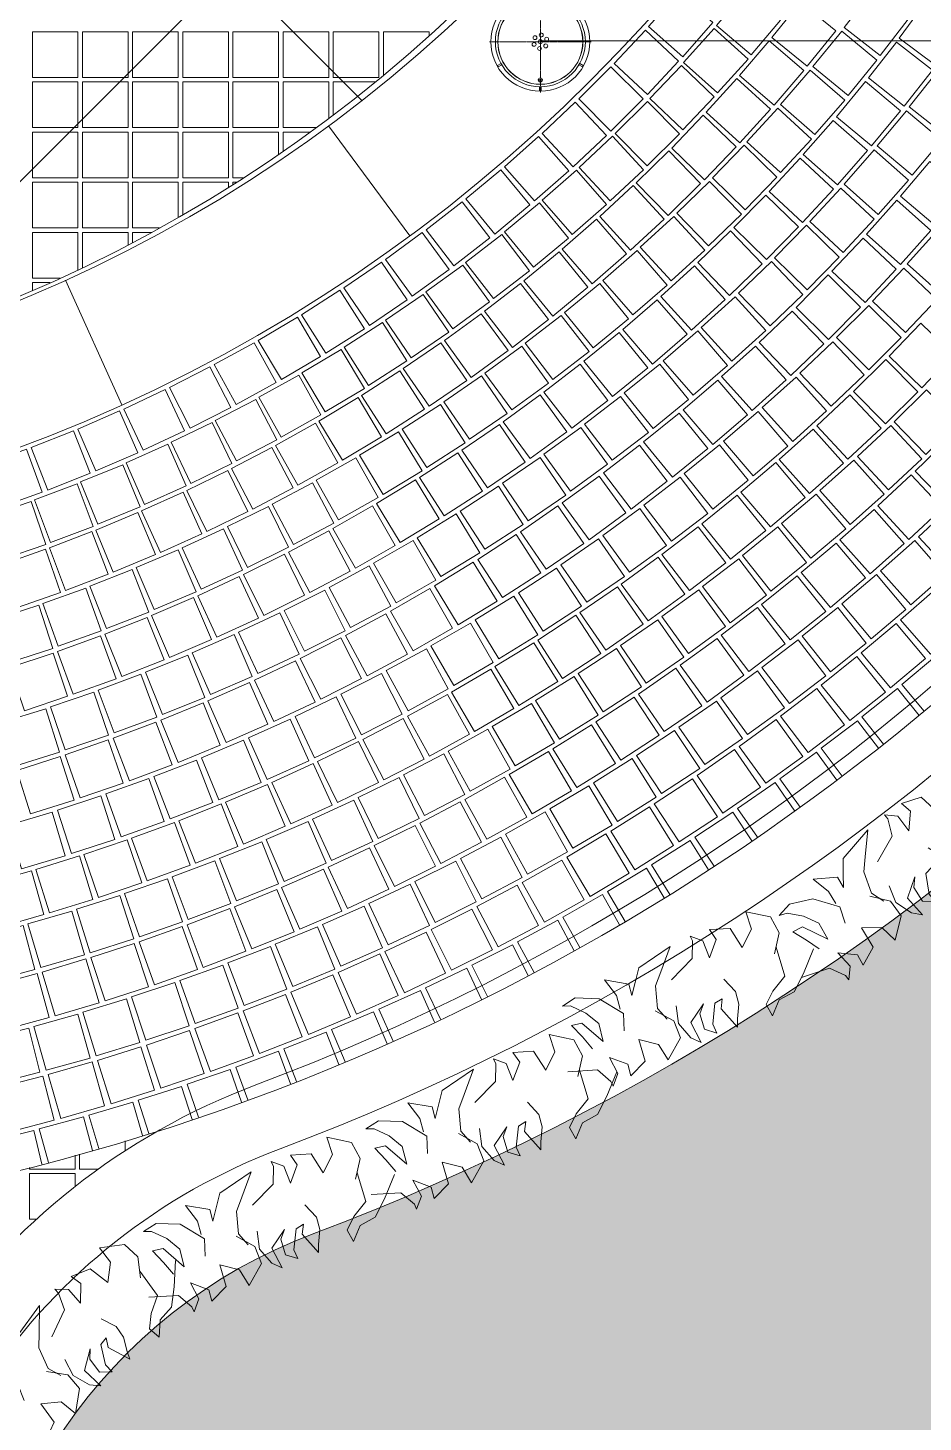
# Model space of a CAD drawing. Header units: millimetres. Extents: x -225363 to 347188, y -782467 to 813415.
# Drawn here: x 20185 to 22148, y 10280 to 13338 of the extents above; entities that cross this region are included whole.
import ezdxf

# ---------------------------------------------------------------- set-up
doc = ezdxf.new("R2010")
doc.units = ezdxf.units.MM
doc.linetypes.add('CENTER2', pattern=[1.125, 0.75, -0.125, 0.125, -0.125])
for name, color, linetype, lineweight in [('0.04 TB thu tràn', 6, 'Continuous', 0), ('0.04 Thu tràn', 6, 'Continuous', 0), ('Xref SCN', 8, 'Continuous', 0)]:
    doc.layers.add(name, color=color, linetype=linetype, lineweight=lineweight)
doc.layers.add('0.06 Trả nước', color=3, linetype='Continuous')
pattern_1 = [(196.9999999999999, (-1424125.796704574, -442865.0747459244), (-126.4792462612767, -237.8728657606396), [95.24999999999993, -285.7499999999997]), (286.9999999999999, (-1424185.264921013, -442833.454934359), (237.8728657606396, -126.4792462612767), [95.24999999999993, -285.7499999999997])]

# ---------------------------------------------------------------- blocks, each defined once
blk = doc.blocks.new('*U32')
at = {"layer": 'Xref SCN'}
blk.add_lwpolyline([(0, -149.9999999999991), (0, 150)], dxfattribs=at)
blk = doc.blocks.new('*U33')
at = {"layer": 'Xref SCN', "lineweight": -2}
for p, rotation in [((70825.08115827998, -557.5572454926378), 216), ((70218.56831740413, -907.7275974392737), 204)]:
    blk.add_blockref('*U32', p, dxfattribs=dict(at, rotation=rotation))
blk = doc.blocks.new('A$C799b0ee6')
at = {"layer": 'Xref SCN', "ltscale": 3}
for points in [[(4470.000219580485, 829.9973584389954), (4570.000219580485, 829.9973584389954), (4570.000219580485, 729.9973584389954), (4470.000219580485, 729.9973584389954)], [(4580.000219580485, 829.9973584389954), (4680.000219580485, 829.9973584389954), (4680.000219580485, 729.9973584389954), (4580.000219580485, 729.9973584389954)], [(4690.000219580485, 829.9973584389954), (4790.000219580485, 829.9973584389954), (4790.000219580485, 729.9973584389954), (4690.000219580485, 729.9973584389954)], [(4800.000219580485, 829.9973584389954), (4900.000219580485, 829.9973584389954), (4900.000219580485, 729.9973584389954), (4800.000219580485, 729.9973584389954)], [(4910.000219580485, 829.9973584389954), (5010.000219580485, 829.9973584389954), (5010.000219580485, 729.9973584389954), (4910.000219580485, 729.9973584389954)], [(5020.000219580485, 829.9973584389954), (5120.000219580485, 829.9973584389954), (5120.000219580485, 729.9973584389954), (5020.000219580485, 729.9973584389954)], [(5130.000219580485, 829.9973584389954), (5230.000219580485, 829.9973584389954), (5230.000219580485, 729.9973584389954), (5130.000219580485, 729.9973584389954)], [(4470.000219580485, 719.9973584389954), (4570.000219580485, 719.9973584389954), (4570.000219580485, 619.9973584389954), (4470.000219580485, 619.9973584389954)], [(4580.000219580485, 719.9973584389954), (4680.000219580485, 719.9973584389954), (4680.000219580485, 619.9973584389954), (4580.000219580485, 619.9973584389954)], [(4690.000219580485, 719.9973584389954), (4790.000219580485, 719.9973584389954), (4790.000219580485, 619.9973584389954), (4690.000219580485, 619.9973584389954)], [(4800.000219580485, 719.9973584389954), (4900.000219580485, 719.9973584389954), (4900.000219580485, 619.9973584389954), (4800.000219580485, 619.9973584389954)], [(4910.000219580485, 719.9973584389954), (5010.000219580485, 719.9973584389954), (5010.000219580485, 619.9973584389954), (4910.000219580485, 619.9973584389954)], [(4470.000219580485, 609.9973584389954), (4570.000219580485, 609.9973584389954), (4570.000219580485, 509.9973584389954), (4470.000219580485, 509.9973584389954)], [(4580.000219580485, 609.9973584389954), (4680.000219580485, 609.9973584389954), (4680.000219580485, 509.9973584389954), (4580.000219580485, 509.9973584389954)], [(4690.000219580485, 609.9973584389954), (4790.000219580485, 609.9973584389954), (4790.000219580485, 509.9973584389954), (4690.000219580485, 509.9973584389954)], [(4800.000219580485, 609.9973584389954), (4900.000219580485, 609.9973584389954), (4900.000219580485, 509.9973584389954), (4800.000219580485, 509.9973584389954)], [(4470.000219580485, 499.9973584389954), (4570.000219580485, 499.9973584389954), (4570.000219580485, 399.9973584389954), (4470.000219580485, 399.9973584389954)], [(4580.000219580485, 499.9973584389954), (4680.000219580485, 499.9973584389954), (4680.000219580485, 399.9973584389954), (4580.000219580485, 399.9973584389954)]]:
    blk.add_lwpolyline(points, close=True, dxfattribs=at)
for points in [[(5240.000219580485, 734.5562239178107), (5240.000219580485, 829.9973584389954), (5340.000219580485, 829.9973584389954), (5340.000219580485, 820.8378454562189)], [(5350.000219580485, 829.8707820171403), (5350.000219580485, 829.9973584389954), (5350.139747206966, 829.9973584389954)], [(5093.040099567646, 619.9973584389954), (5020.000219580485, 619.9973584389954), (5020.000219580485, 719.9973584389954), (5120.000219580485, 719.9973584389954), (5120.000219580485, 639.9973609153967)], [(5130.000219580485, 647.5279683467088), (5130.000219580485, 719.9973584389954), (5222.276162105903, 719.9973584389954)], [(4933.17649067266, 509.9973584389954), (4910.000219580485, 509.9973584389954), (4910.000219580485, 609.9973584389954), (5010.000219580485, 609.9973584389954), (5010.000219580485, 561.0771271834237)], [(5020.000219580485, 567.9639264772995), (5020.000219580485, 609.9973584389954), (5079.335204933595, 609.9973584389954)], [(4749.193553587626, 399.9973584389954), (4690.000219580485, 399.9973584389954), (4690.000219580485, 499.9973584389954), (4790.000219580485, 499.9973584389954), (4790.000219580485, 422.9665724652587)], [(4800.000219580485, 428.7160688051954), (4800.000219580485, 499.9973584389954), (4900.000219580485, 499.9973584389954), (4900.000219580485, 488.909018570208)], [(4910.000219580485, 495.2053171530715), (4910.000219580485, 499.9973584389954), (4917.556619419338, 499.9973584389954)], [(4531.127555933897, 289.9973584389954), (4470.000219580485, 289.9973584389954), (4470.000219580485, 389.9973584389954), (4570.000219580485, 389.9973584389954), (4570.000219580485, 308.0948729327793)], [(4580.000219580485, 312.8534434772591), (4580.000219580485, 389.9973584389954), (4680.000219580485, 389.9973584389954), (4680.000219580485, 362.8156607065466)], [(4690.000219580485, 368.0545648829575), (4690.000219580485, 389.9973584389954), (4730.980293285771, 389.9973584389954)], [(4470.000219580485, 262.8048238147021), (4470.000219580485, 279.9973584389954), (4509.045667812839, 279.9973584389954)]]:
    blk.add_lwpolyline(points, dxfattribs=at)
at = {"layer": 'Xref SCN'}
blk.add_circle((3200.000219580485, 3199.997360915353), 3199.999999999963, dxfattribs=at)
blk = doc.blocks.new('A$C2f154b3d')
at = {"layer": 'Xref SCN'}
for radius in [3499.999999999962, 3199.999999999963]:
    blk.add_circle((3499.99472096446, 3499.998387015396), radius, dxfattribs=at)
at = {"layer": 'Xref SCN', "rotation": 0.385556068999002}
blk.add_blockref('*U33', (-65339.96131401393, 884.0535639935115), dxfattribs=at)
at = {"layer": 'Xref SCN', "ltscale": 3}
blk.add_blockref('A$C799b0ee6', (278.4611507622758, 299.9285744689842), dxfattribs=at)
blk = doc.blocks.new('A$Cf999fc33')
at = {"layer": 'Xref SCN', "ltscale": 100}
for points in [[(73.84272275096737, 192.008942775894), (72.93718290980905, 226.0811261450872), (69.76450756634586, 260.7363810978131), (91.2697194244247, 250.3713942577597), (102.2144919480197, 189.5463547789259), (118.9281153751072, 226.3384435711778), (111.2211690265685, 262.1598416908528), (95.54667300335132, 295.1961835560505), (81.42593923630193, 306.0790911481017), (114.3319794384297, 302.4503599841264), (153.8439736538567, 268.1175732889678), (175.0234313544352, 209.4945184811368), (152.6745445868, 178.9859154444421)], [(175.6716537694447, 221.4132675771834), (187.7858553600963, 249.7198859428754), (189.2126018530689, 292.8606113221613), (224.7082458152436, 252.3094897029805), (213.7601873916574, 228.5371423423057), (237.7279872468207, 246.543924699421), (264.545994187938, 266.2347709755995), (347.394166277023, 259.4300785681698), (296.0904387286864, 229.1169280259055), (267.5883678684477, 212.2762888357393), (240.0569876809604, 171.0150798699469), (241.5455991055351, 139.2100320032914)], [(303.2794643251691, 200.6800079972018), (368.0557032255456, 208.1915018513682), (392.6717254957184, 238.1170333045884), (395.5870834132656, 249.4527108171606), (410.7436586844269, 223.8008470429922), (398.5643062624149, 185.8426150837331), (435.6169983805157, 207.7354460309143), (437.4965147939511, 233.8400797256036), (474.2234527547844, 207.474842704949), (468.7803560087923, 158.1157824016409), (509.7842475485522, 176.5753346793354), (524.230735473102, 213.9504950550618), (559.1433078518603, 171.1322379333433), (551.4982264349237, 132.0078628070769), (514.963455068646, 102.7305537688662)], [(-0.002058159559965134, 186.8297352558002), (53.11274907086045, 148.9985190596199), (60.23662383598275, 110.9099854374072), (57.32126591843553, 99.57430792483501), (82.97312969248742, 114.7308831959381), (90.61821110942401, 153.8552583222045), (112.5110420566052, 116.8025662039872), (101.5629836332519, 93.03021884331247), (146.4529237628449, 98.4048788578948), (165.4988335240632, 144.2655096602393), (192.5090070597362, 108.3138098775526), (187.1310611451045, 68.60636316775344), (238.3696378620807, 89.26790011645062), (250.5489902840927, 127.2261320757098), (232.672509589931, 170.4971591179492)], [(393.6391302684788, 129.0990766893956), (396.2287340285257, 92.17668623419013), (384.6976040215231, 66.13720337097766), (361.8307965018321, 43.01307842531241), (350.9478889098391, 28.89234465820482), (347.9055152290966, 82.8508267980651), (363.9057654098142, 98.07255290064495), (345.1856098060962, 100.4699900661362), (312.6020378614776, 67.75940235843882), (307.3543936100323, 47.35518283577403), (291.6147467554547, 70.73991110740462), (304.895091512939, 103.5808004781138), (324.8465411150828, 115.3692479112069), (277.624314651126, 100.9260458865901), (267.6469469002914, 52.73312875028932), (256.4415710505564, 74.95171385491267), (255.0181104575749, 116.4083753151353), (275.6829333060887, 149.7671854379005)], [(526.9473549963441, 111.7339449474239), (501.5528086482082, 50.58643721102271), (460.6140679400414, 41.77849852695363), (430.4279331606813, 27.7880664227996), (425.6982096612919, -0.0006311908946372569), (459.3176231100224, 17.94100033480208), (496.1748627335764, 10.87899050128181), (537.1787542733364, 29.33854277891805), (587.8994102382567, 57.38455781870289)]]:
    blk.add_lwpolyline(points, dxfattribs=at)
blk = doc.blocks.new('*U68')
at = {"layer": 'Xref SCN'}
blk.add_lwpolyline([(0, -149.9999999999991), (0, 150)], dxfattribs=at)
blk = doc.blocks.new('*U69')
at = {"layer": 'Xref SCN', "lineweight": -2}
for p, rotation in [((70825.08115827998, -557.5572454926378), 216), ((70218.56831740413, -907.7275974392737), 204)]:
    blk.add_blockref('*U68', p, dxfattribs=dict(at, rotation=rotation))
blk = doc.blocks.new('*U62')
at = {"layer": 'Xref SCN', "ltscale": 3}
blk.add_lwpolyline([(-50, 50), (50, 50), (50, -50), (-50, -50)], close=True, dxfattribs=at)
blk = doc.blocks.new('*U53')
at = {"layer": 'Xref SCN', "lineweight": -2}
for p, rotation in [((1125651.745593356, 395950.3849387724), 228.6), ((1125576.478499092, 395867.6674822184), 226.8), ((1125498.650326496, 395787.3550383004), 225.0000000000001), ((1125418.337882578, 395709.5268657043), 223.2000000000001), ((1125335.620426024, 395634.2597714401), 221.4), ((1125250.579588977, 395561.6280350427), 219.6), ((1125163.299296476, 395491.7033352671), 217.8), ((1125073.865683633, 395424.5546793498), 216), ((1124982.367010625, 395360.2483349071), 214.2), ((1124888.893575597, 395298.8477645374), 212.4), ((1124793.537625543, 395240.4135631905), 210.6), ((1124696.393265274, 395185.0033983684), 208.8), ((1124597.556364544, 395132.671953214), 207), ((1124497.124463443, 395083.4708725455), 205.2), ((1124395.196676131, 395037.4487118896), 203.4), ((1124291.873593029, 394994.6508895624), 201.6), ((1124187.257181545, 394955.1196418475), 199.8)]:
    blk.add_blockref('*U62', p, dxfattribs=dict(at, rotation=rotation))
blk = doc.blocks.new('*U54')
at = {"layer": 'Xref SCN', "ltscale": 3}
blk.add_lwpolyline([(-50, 50), (50, 50), (50, -50), (-50, -50)], close=True, dxfattribs=at)
blk = doc.blocks.new('*U55')
at = {"layer": 'Xref SCN', "lineweight": -2}
for p, rotation in [((1125800.332702243, 395954.5195300183), 229.7142857142856), ((1125728.765613164, 395871.2401987517), 227.9999999999999), ((1125654.739215188, 395790.1391034574), 226.2857142857142), ((1125578.319771964, 395711.2888405995), 224.5714285714286), ((1125499.575689246, 395634.7599918421), 222.8571428571427), ((1125418.577453651, 395560.6210608694), 221.1428571428571), ((1125335.397569569, 395488.9384120654), 219.4285714285714), ((1125250.110494263, 395419.7762111091), 217.7142857142856), ((1125162.792571216, 395353.1963675371), 215.9999999999999), ((1125073.521961794, 395289.2584793267), 214.2857142857142), ((1124982.378575284, 395228.0197795468), 212.5714285714285), ((1124889.443997359, 395169.5350851277), 210.8571428571428), ((1124794.801417054, 395113.8567477917), 209.1428571428571), ((1124698.535552296, 395061.0346071912), 207.4285714285714), ((1124600.73257407, 395011.1159462961), 205.7142857142857), ((1124501.480029289, 394964.1454490684), 204), ((1124400.866762422, 394920.1651604645), 202.2857142857142), ((1124298.982835969, 394879.214448799), 200.5714285714285), ((1124195.919449843, 394841.3299705051), 198.8571428571428)]:
    blk.add_blockref('*U54', p, dxfattribs=dict(at, rotation=rotation))
blk = doc.blocks.new('*U56')
at = {"layer": 'Xref SCN', "ltscale": 3}
blk.add_lwpolyline([(-50, 50), (50, 50), (50, -50), (-50, -50)], close=True, dxfattribs=at)
blk = doc.blocks.new('*U57')
at = {"layer": 'Xref SCN', "lineweight": -2}
for p, rotation in [((1125921.856376206, 395929.4029101429), 231.0697674418605), ((1125851.196025567, 395844.4956613075), 229.3953488372094), ((1125778.084860231, 395761.6893598532), 227.7209302325582), ((1125702.585316277, 395681.0547213905), 226.046511627907), ((1125624.76186943, 395602.660606955), 224.3720930232558), ((1125544.68098, 395526.5739642014), 222.6976744186047), ((1125462.41103613, 395452.8597702303), 221.0232558139536), ((1125378.022295385, 395381.580976099), 219.3488372093024), ((1125291.586824761, 395312.7984530618), 217.6744186046512), ((1125203.178439137, 395246.5709405871), 216), ((1125112.872638237, 395182.9549961939), 214.3255813953489), ((1125020.746542156, 395122.0049471526), 212.6511627906977), ((1124926.878825499, 395063.7728440905), 210.9767441860465), ((1124831.349650197, 395008.3084165409), 209.3023255813954), ((1124734.240597045, 394955.6590304743), 207.6279069767442), ((1124635.634596036, 394905.8696478494), 205.9534883720931), ((1124535.615855537, 394858.9827882148), 204.2790697674419), ((1124434.269790382, 394815.038492399), 202.6046511627907), ((1124331.68294892, 394774.0742883154), 200.9302325581396), ((1124227.942939112, 394736.1251589139), 199.2558139534884)]:
    blk.add_blockref('*U56', p, dxfattribs=dict(at, rotation=rotation))
blk = doc.blocks.new('*U58')
at = {"layer": 'Xref SCN', "ltscale": 3}
blk.add_lwpolyline([(-50, 50), (50, 50), (50, -50), (-50, -50)], close=True, dxfattribs=at)
blk = doc.blocks.new('*U59')
at = {"layer": 'Xref SCN', "lineweight": -2}
for p, rotation in [((1126080.169358498, 395952.9919949202), 232.3636363636364), ((1126011.751424472, 395865.4609823271), 230.7272727272727), ((1125940.861851728, 395779.9194115079), 229.0909090909092), ((1125867.558458819, 395696.4370513948), 227.4545454545455), ((1125791.901033044, 395615.0819913981), 225.8181818181818), ((1125713.951281684, 395535.9205858717), 224.1818181818182), ((1125633.772781674, 395459.0173999934), 222.5454545454546), ((1125551.430927749, 395384.4351571047), 220.909090909091), ((1125466.992879107, 395312.2346875527), 219.2727272727273), ((1125380.527504631, 395242.4748790758), 217.6363636363638), ((1125292.105326721, 395175.2126287747), 216), ((1125201.798463772, 395110.5027967052), 214.3636363636364), ((1125109.680571359, 395048.3981611348), 212.7272727272728), ((1125015.826782155, 394988.9493754949), 211.0909090909091), ((1124920.313644657, 394932.2049270679), 209.4545454545455), ((1124823.219060749, 394878.2110974397), 207.8181818181818), ((1124724.622222168, 394827.0119247524), 206.1818181818182), ((1124624.60354591, 394778.6491677854), 204.5454545454546), ((1124523.24460864, 394733.1622718972), 202.909090909091), ((1124420.628080162, 394690.5883368524), 201.2727272727273), ((1124316.837655989, 394650.9620865632), 199.6363636363637), ((1124211.957989079, 394614.3158407675), 198)]:
    blk.add_blockref('*U58', p, dxfattribs=dict(at, rotation=rotation))
blk = doc.blocks.new('*U60')
at = {"layer": 'Xref SCN', "ltscale": 3}
blk.add_lwpolyline([(-50, 50), (50, 50), (50, -50), (-50, -50)], close=True, dxfattribs=at)
blk = doc.blocks.new('*U61')
at = {"layer": 'Xref SCN', "lineweight": -2}
for p, rotation in [((1126200.925374895, 395930.9796329096), 233.6), ((1126133.393199899, 395842.0092780218), 232), ((1126063.403156575, 395754.9592203297), 230.4), ((1125991.009821055, 395669.8973388497), 228.8), ((1125916.269643483, 395586.8899622784), 227.2), ((1125839.240904003, 395506.001817271), 225.6), ((1125759.983667308, 395427.2959779698), 224), ((1125678.559735806, 395350.8338168209), 222.4), ((1125595.032601432, 395276.6749567174), 220.8), ((1125509.467396131, 395204.8772245077), 219.2), ((1125421.930841077, 395135.4966059037), 217.6), ((1125332.491194641, 395068.5872018246), 216), ((1125241.218199171, 395004.2011862113), 214.4), ((1125148.183026602, 394942.3887653417), 212.8), ((1125053.458222964, 394883.1981386824), 211.2), ((1124957.117651809, 394826.6754613036), 209.6), ((1124859.236436615, 394772.8648078887), 208), ((1124759.890902211, 394721.8081383668), 206.4), ((1124659.158515256, 394673.5452651928), 204.7999999999999), ((1124557.117823835, 394628.1138223035), 203.2), ((1124453.84839621, 394585.5492357714), 201.5999999999999), ((1124349.430758774, 394545.8846961808), 200), ((1124243.94633326, 394509.1511327465), 198.4)]:
    blk.add_blockref('*U60', p, dxfattribs=dict(at, rotation=rotation))
blk = doc.blocks.new('*U35')
at = {"layer": 'Xref SCN', "ltscale": 3}
blk.add_lwpolyline([(-50, 50), (50, 50), (50, -50), (-50, -50)], close=True, dxfattribs=at)
blk = doc.blocks.new('*U36')
at = {"layer": 'Xref SCN', "lineweight": -2}
for p, rotation in [((1126223.266679254, 395778.1996686651), 231.6521739130435), ((1126153.047434351, 395690.5900383134), 230.0869565217391), ((1126080.461350098, 395604.931121335), 228.5217391304348), ((1126005.562592951, 395521.2868396241), 226.9565217391305), ((1125928.40705517, 395439.7196116783), 225.3913043478261), ((1125849.052313108, 395360.2903060199), 223.8260869565218), ((1125767.557584248, 395283.0581957735), 222.2608695652174), ((1125683.983683011, 395208.0809144342), 220.6956521739131), ((1125598.392975373, 395135.4144128591), 219.1304347826087), ((1125510.849332328, 395065.1129175149), 217.5652173913044), ((1125421.418082225, 394997.2288900122), 216), ((1125330.165962012, 394931.8129879562), 214.4347826086957), ((1125237.161067443, 394868.9140271447), 212.8695652173913), ((1125142.472802254, 394808.5789451394), 211.3043478260869), ((1125046.171826377, 394750.8527662397), 209.7391304347826), ((1124948.330003211, 394695.7785678835), 208.1739130434783), ((1124849.02034599, 394643.3974485017), 206.6086956521739), ((1124748.316963302, 394593.7484968485), 205.0434782608696), ((1124646.295003785, 394546.8687628324), 203.4782608695652), ((1124543.030600049, 394502.7932298678), 201.9130434782608), ((1124438.600811861, 394461.5547887691), 200.3478260869566), ((1124333.083568644, 394423.1842132066), 198.7826086956522), ((1124226.557611319, 394387.7101367417), 197.2173913043479)]:
    blk.add_blockref('*U35', p, dxfattribs=dict(at, rotation=rotation))
blk = doc.blocks.new('*U37')
at = {"layer": 'Xref SCN', "ltscale": 3}
blk.add_lwpolyline([(-50, 50), (50, 50), (50, -50), (-50, -50)], close=True, dxfattribs=at)
blk = doc.blocks.new('*U38')
at = {"layer": 'Xref SCN', "lineweight": -2}
for p, rotation in [((1126203.962454901, 395580.1056457463), 229.7872340425533), ((1126129.973167601, 395494.9268443411), 228.2553191489361), ((1126053.733174131, 395411.7564996271), 226.7234042553191), ((1125975.296972546, 395330.6540636278), 225.1914893617022), ((1125894.720630798, 395251.6775101796), 223.6595744680851), ((1125812.061746659, 395174.88329349), 222.1276595744681), ((1125727.379406549, 395100.326307784), 220.5957446808511), ((1125640.7341433, 395028.059848063), 219.0638297872341), ((1125552.187892885, 394958.13557201), 217.531914893617), ((1125461.803950146, 394890.6034630621), 216), ((1125369.646923547, 394825.5117946822), 214.468085106383), ((1125275.782688993, 394762.9070958514), 212.9361702127659), ((1125180.27834274, 394702.8341178094), 211.4042553191489), ((1125083.202153431, 394645.3358020653), 209.872340425532), ((1124984.6235133, 394590.4532497019), 208.340425531915), ((1124884.612888563, 394538.2256919958), 206.8085106382979), ((1124783.241769055, 394488.690462374), 205.2765957446809), ((1124680.582617119, 394441.8829697272), 203.7446808510638), ((1124576.708815815, 394397.8366730986), 202.2127659574468), ((1124471.69461646, 394356.5830577667), 200.6808510638298), ((1124365.615085555, 394318.151612739), 199.1489361702128), ((1124258.546051121, 394282.5698096724), 197.6170212765958)]:
    blk.add_blockref('*U37', p, dxfattribs=dict(at, rotation=rotation))
blk = doc.blocks.new('*U39')
at = {"layer": 'Xref SCN', "ltscale": 3}
blk.add_lwpolyline([(-50, 50), (50, 50), (50, -50), (-50, -50)], close=True, dxfattribs=at)
blk = doc.blocks.new('*U40')
at = {"layer": 'Xref SCN', "lineweight": -2}
for p, rotation in [((1126219.24119798, 395429.6139985549), 227.9999999999999), ((1126142.871849226, 395345.8410977009), 226.5), ((1126064.335751445, 395264.0960202223), 225), ((1125983.686729356, 395184.4347901121), 223.5), ((1125900.98005577, 395106.9120031981), 222), ((1125816.272413709, 395031.5807897262), 220.5), ((1125729.621857561, 394958.4927779473), 219), ((1125641.087773288, 394887.6980587337), 217.5), ((1125550.730837729, 394819.2451512497), 216), ((1125458.612977015, 394753.1809696989), 214.5), ((1125364.797324125, 394689.5507911712), 213), ((1125269.348175622, 394628.3982246127), 211.5), ((1125172.330947585, 394569.7651809378), 210), ((1125073.812130776, 394513.6918443059), 208.5), ((1124973.85924507, 394460.216644581), 206.9999999999999), ((1124872.540793182, 394409.3762309938), 205.5), ((1124769.926213719, 394361.2054470243), 204), ((1124666.085833588, 394315.7373065215), 202.5000000000001), ((1124561.090819798, 394273.0029710779), 201), ((1124455.013130686, 394233.0317286723), 199.5), ((1124347.925466604, 394195.8509735977), 198), ((1124239.901220086, 394161.4861876863), 196.5)]:
    blk.add_blockref('*U39', p, dxfattribs=dict(at, rotation=rotation))
blk = doc.blocks.new('*U41')
at = {"layer": 'Xref SCN', "ltscale": 3}
blk.add_lwpolyline([(-50, 50), (50, 50), (50, -50), (-50, -50)], close=True, dxfattribs=at)
blk = doc.blocks.new('*U42')
at = {"layer": 'Xref SCN', "lineweight": -2}
for p, rotation in [((1126179.522255974, 395224.8345015156), 226.08), ((1126101.116051378, 395145.4367725152), 224.6400000000001), ((1126020.739335795, 395068.0344735734), 223.2000000000001), ((1125938.44287688, 394992.6764936411), 221.7600000000001), ((1125854.27865484, 394919.4104304336), 220.32), ((1125768.299829602, 394848.2825603668), 218.88), ((1125680.560707236, 394779.337809328), 217.4400000000001), ((1125591.11670565, 394712.6197242997), 216), ((1125500.024319594, 394648.1704458543), 214.56), ((1125407.341084972, 394586.0306815373), 213.12), ((1125313.1255425, 394526.239680156), 211.6800000000001), ((1125217.437200734, 394468.8352069883), 210.24), ((1125120.336498483, 394413.8535199297), 208.8), ((1125021.884766631, 394361.3293465923), 207.36), ((1124922.144189402, 394311.2958623698), 205.92), ((1124821.177765082, 394263.7846694831), 204.48), ((1124719.049266229, 394218.82577702), 203.04), ((1124615.823199392, 394176.4475819806), 201.6), ((1124511.564764366, 394136.6768513413), 200.1600000000001), ((1124406.339813016, 394099.5387051478), 198.7200000000001), ((1124300.214807674, 394065.0566006494), 197.28), ((1124193.256779168, 394033.2523174822), 195.84)]:
    blk.add_blockref('*U41', p, dxfattribs=dict(at, rotation=rotation))
blk = doc.blocks.new('*U43')
at = {"layer": 'Xref SCN', "ltscale": 3}
blk.add_lwpolyline([(-50, 50), (50, 50), (50, -50), (-50, -50)], close=True, dxfattribs=at)
blk = doc.blocks.new('*U44')
at = {"layer": 'Xref SCN', "lineweight": -2}
for p, rotation in [((1126190.229311154, 395078.7452678788), 224.4705882352942), ((1126109.777070689, 395000.6658900189), 223.0588235294118), ((1126027.425574639, 394924.5923509867), 221.6470588235295), ((1125943.224818269, 394850.570834727), 220.2352941176471), ((1125857.225919526, 394778.6462794095), 218.8235294117648), ((1125769.481088001, 394708.862350147), 217.4117647058824), ((1125680.043593234, 394641.2614124872), 216), ((1125588.967732374, 394575.8845066918), 214.5882352941177), ((1125496.308797217, 394512.7713228216), 213.1764705882353), ((1125402.123040635, 394451.960176641), 211.764705882353), ((1125306.467642429, 394393.4879863563), 210.3529411764706), ((1125209.400674613, 394337.3902502029), 208.9411764705882), ((1125110.981066158, 394283.7010248944), 207.5294117647059), ((1125011.268567219, 394232.4529049472), 206.1176470588236), ((1124910.323712861, 394183.6770028922), 204.7058823529412), ((1124808.207786305, 394137.4029303866), 203.2941176470589), ((1124704.982781726, 394093.6587802367), 201.8823529411765), ((1124600.711366616, 394052.4711093432), 200.4705882352941), ((1124495.456843739, 394013.8649225779), 199.0588235294119), ((1124389.283112699, 393977.8636576043), 197.6470588235294), ((1124282.254631148, 393944.4891706478), 196.2352941176471), ((1124174.436375654, 393913.7617232274), 194.8235294117648)]:
    blk.add_blockref('*U43', p, dxfattribs=dict(at, rotation=rotation))
blk = doc.blocks.new('*U45')
at = {"layer": 'Xref SCN', "ltscale": 3}
blk.add_lwpolyline([(-50, 50), (50, 50), (50, -50), (-50, -50)], close=True, dxfattribs=at)
blk = doc.blocks.new('*U46')
at = {"layer": 'Xref SCN', "lineweight": -2}
for p, rotation in [((1126236.413147532, 394969.9640222568), 224.3076923076923), ((1126154.884087418, 394892.2831929788), 222.9230769230769), ((1126071.501772874, 394816.5950928471), 221.5384615384615), ((1125986.314896822, 394742.9439215808), 220.1538461538461), ((1125899.373206, 394671.3726893898), 218.7692307692307), ((1125810.727471907, 394601.9231918583), 217.3846153846154), ((1125720.429461155, 394534.6359855372), 216), ((1125628.531905239, 394469.55036426), 214.6153846153846), ((1125535.088469744, 394406.7043361968), 213.2307692307692), ((1125440.153723006, 394346.1346016582), 211.8461538461539), ((1125343.783104243, 394287.8765316634), 210.4615384615384), ((1125246.032891182, 394231.9641472849), 209.0769230769231), ((1125146.960167196, 394178.4300997805), 207.6923076923077), ((1125046.622787964, 394127.3056515265), 206.3076923076923), ((1124945.079347691, 394078.6206577609), 204.9230769230769), ((1124842.389144888, 394032.4035491492), 203.5384615384615), ((1124738.612147739, 393988.6813151812), 202.153846153846), ((1124633.80895909, 393947.4794884104), 200.7692307692307), ((1124528.04078105, 393908.8221295433), 199.3846153846154), ((1124421.369379259, 393872.7318133891), 197.9999999999999), ((1124313.85704681, 393839.2296156758), 196.6153846153845), ((1124205.566567877, 393808.3351007435), 195.2307692307692)]:
    blk.add_blockref('*U45', p, dxfattribs=dict(at, rotation=rotation))
blk = doc.blocks.new('*U47')
at = {"layer": 'Xref SCN', "ltscale": 3}
blk.add_lwpolyline([(-50, 50), (50, 50), (50, -50), (-50, -50)], close=True, dxfattribs=at)
blk = doc.blocks.new('*U48')
at = {"layer": 'Xref SCN', "lineweight": -2}
for p, rotation in [((1126243.838743298, 394824.7171899271), 222.7924528301886), ((1126160.419686147, 394748.3485123063), 221.4339622641509), ((1126075.213533889, 394673.978991433), 220.0754716981132), ((1125988.268184658, 394601.6504336931), 218.7169811320754), ((1125899.632514269, 394531.4034981573), 217.3584905660377), ((1125809.356348738, 394463.2776737247), 215.9999999999999), ((1125717.490436278, 394397.3112569244), 214.6415094339622), ((1125624.086418768, 394333.5413303872), 213.2830188679245), ((1125529.196802724, 394272.0037419999), 211.9245283018868), ((1125432.874929781, 394212.7330847536), 210.566037735849), ((1125335.174946711, 394155.7626772977), 209.2075471698113), ((1125236.151774982, 394101.1245452094), 207.8490566037735), ((1125135.861079881, 394048.8494029915), 206.4905660377358), ((1125034.359239232, 393998.9666368057), 205.132075471698), ((1124931.703311692, 393951.5042879539), 203.7735849056604), ((1124827.951004685, 393906.4890371146), 202.4150943396226), ((1124723.160641954, 393863.9461893446), 201.0566037735849), ((1124617.391130783, 393823.8996598542), 199.6981132075472), ((1124510.701928877, 393786.3719605628), 198.3396226415094), ((1124403.153010938, 393751.3841874445), 196.9811320754716), ((1124294.804834955, 393718.956008669), 195.6226415094339), ((1124185.718308214, 393689.105653545), 194.2641509433962)]:
    blk.add_blockref('*U47', p, dxfattribs=dict(at, rotation=rotation))
blk = doc.blocks.new('*U49')
at = {"layer": 'Xref SCN', "ltscale": 3}
blk.add_lwpolyline([(-50, 50), (50, 50), (50, -50), (-50, -50)], close=True, dxfattribs=at)
blk = doc.blocks.new('*U50')
at = {"layer": 'Xref SCN', "lineweight": -2}
for p, rotation in [((1126204.290670587, 394640.3606183747), 221.3333333333334), ((1126118.153720742, 394566.3582969038), 220.0000000000001), ((1126030.318136446, 394494.3803291423), 218.6666666666667), ((1125940.831482218, 394424.4656924296), 217.3333333333333), ((1125849.742216659, 394356.6522467747), 216), ((1125757.099666214, 394290.9767143548), 214.6666666666666), ((1125662.953998457, 394227.4746596293), 213.3333333333334), ((1125567.35619493, 394166.1804700811), 212), ((1125470.358023528, 394107.127337595), 210.6666666666667), ((1125372.012010474, 394050.3472404843), 209.3333333333334), ((1125272.371411867, 393995.8709261729), 208), ((1125171.49018485, 393943.7278945462), 206.6666666666666), ((1125069.422958387, 393893.9463819757), 205.3333333333333), ((1124966.225003681, 393846.5533460286), 204), ((1124861.952204247, 393801.5744508699), 202.6666666666667), ((1124756.661025643, 393759.0340533649), 201.3333333333334), ((1124650.408484901, 393718.9551898892), 200), ((1124543.252119646, 393681.3595638545), 198.6666666666667), ((1124435.249956939, 393646.2675339555), 197.3333333333333), ((1124326.460481859, 393613.6981031455), 196), ((1124216.942605823, 393583.6689083457), 194.6666666666667)]:
    blk.add_blockref('*U49', p, dxfattribs=dict(at, rotation=rotation))
blk = doc.blocks.new('*U51')
at = {"layer": 'Xref SCN', "ltscale": 3}
blk.add_lwpolyline([(50, 38.29288959142286), (50, -38.29288959142286), (-50, -38.29288959142286), (-50, 37.69483765627956)], dxfattribs=at)
blk = doc.blocks.new('*U52')
at = {"layer": 'Xref SCN', "lineweight": -2}
for p, rotation in [((1126199.497677591, 394506.2572521025), 219.9272727272727), ((1126111.879689181, 394433.7269804346), 218.6181818181817), ((1126022.627545733, 394363.2173563318), 217.3090909090909), ((1125931.787837397, 394294.7651862378), 215.9999999999999), ((1125839.407983042, 394228.4062025928), 214.690909090909), ((1125745.5362055, 394164.1750451813), 213.3818181818181), ((1125650.2215064, 394102.1052430499), 212.0727272727272), ((1125553.513640582, 394042.2291970049), 210.7636363636364), ((1125455.463090126, 393984.5781626988), 209.4545454545454), ((1125356.121038005, 393929.1822343147), 208.1454545454545), ((1125255.539341361, 393876.0703288569), 206.8363636363636), ((1125153.770504439, 393825.2701710564), 205.5272727272727), ((1125050.867651176, 393776.808278898), 204.2181818181817), ((1124946.884497475, 393730.7099497778), 202.9090909090909), ((1124841.875323162, 393686.9992472982), 201.5999999999999), ((1124735.894943651, 393645.698988706), 200.2909090909091), ((1124628.99868133, 393606.8307329821), 198.9818181818181), ((1124521.242336686, 393570.4147695875), 197.6727272727273), ((1124412.68215917, 393536.4701078717), 196.3636363636363), ((1124303.374817843, 393505.0144671503), 195.0545454545454), ((1124193.377371788, 393476.0642674551), 193.7454545454545)]:
    blk.add_blockref('*U51', p, dxfattribs=dict(at, rotation=rotation))
blk = doc.blocks.new('A$C5a1e36a9')
at = {"layer": 'Xref SCN'}
blk.add_circle((5016.627436342184, 5016.625725506747), 5016.625646776831, dxfattribs=at)
for name in ['*U52', '*U50', '*U48', '*U46', '*U44', '*U42', '*U40', '*U38', '*U36', '*U61', '*U59', '*U57', '*U55', '*U53']:
    blk.add_blockref(name, (-1117964.722749129, -393288.0294538178), dxfattribs=at)
blk = doc.blocks.new('A$C997e597b')
at = {"layer": 'Xref SCN', "ltscale": 3}
for points in [[(16710.71185569861, 5121.956442521885), (16710.71185569861, 5099.946445813111)], [(16600.71185569861, 5090.056723105023), (16600.71185569861, 5059.999534643895), (16500.71185569861, 5059.999534643895), (16500.71185569861, 5063.398404319305)], [(16652.10442091338, 5059.999534643895), (16610.71185569861, 5059.999534643895), (16610.71185569861, 5092.84449318971)], [(16516.14490458928, 4949.999534643895), (16500.71185569861, 4949.999534643895), (16500.71185569861, 5049.999534643895), (16600.71185569861, 5049.999534643895), (16600.71185569861, 5021.469030144915)]]:
    blk.add_lwpolyline(points, dxfattribs=at)
at = {"layer": 'Xref SCN'}
blk.add_circle((15258.56133056036, 9923.809390316077), 5016.625646776831, dxfattribs=at)
blk = doc.blocks.new('Xref SCN')
at = {"layer": 'Xref SCN', "ltscale": 3}
blk.add_blockref('A$C2f154b3d', (-3499.994720964452, -3499.998387015396), dxfattribs=at)
at = {"layer": 'Xref SCN', "ltscale": 100}
for p, rotation in [((3085.981164355078, -4553.685563141344), 53.94490488660477), ((2540.375482606716, -4795.681662523808), 38.97250341230149), ((2109.208034139141, -5064.998046239061), 38.97250341230149), ((1621.529476378128, -5290.148338611858), 38.97250341230149), ((1303.086412949502, -5594.996382488209), 58.38242717513047)]:
    blk.add_blockref('A$Cf999fc33', p, dxfattribs=dict(at, rotation=rotation))
at = {"layer": 'Xref SCN', "ltscale": 3}
h = blk.add_hatch(dxfattribs=at)
h.set_pattern_fill('CROSS', color=256, scale=30, angle=197)
h.set_pattern_definition(pattern_1)
edge = h.paths.add_edge_path()
edge.add_arc((2267.432492593316, -6082.955996482024), 1150.000000000537, 110.6378028022086, 180.3855560689939)
edge.add_line((1117.45852989766, -6090.69454436157), (1124.354477578541, -7115.455314012756))
edge.add_arc((2274.328440274171, -7107.716766132653), 1150.000000000515, 180.3855560690217, 270.3855560690193)
edge.add_line((2282.066988154227, -8257.690728828284), (21549.8991634509, -8127.551182389644))
edge.add_arc((21542.16480664337, -6977.572696246487), 1150.004495150925, 270.3853457486589, 360.4401760572534)
edge.add_line((22692.13536467512, -6968.737848909465), (22692.16932637642, -2095.908891016872))
edge.add_arc((21542.20329682976, -2104.748059039981), 1150.000000001153, 0.4403930512387025, 90.3855560690482)
edge.add_line((21534.46474894912, -954.7740963437154), (6081.87324634222, -1059.018761787764))
edge.add_arc((6089.608981841442, -2208.997088369517), 1150.00434486635, 90.38541449006392, 160.1331677440024)
edge.add_arc((-23.55194331795474, -0.0794007698373207), 5349.999797249518, 290.6378018122106, 340.13330833294367, ccw=False)
edge = h.paths.add_edge_path()
edge.add_arc((21542.20329682936, 18280.17292901865), 1150.000000000495, 0.4403363143794081, 104.369872908503, ccw=False)
edge.add_line((22692.16933512774, 18289.01095829364), (22692.16933512804, 2403.988085117999))
edge.add_arc((21542.20329682986, 2395.150055855041), 1150.0000000002, -89.61444393098418, 0.44033631378022164, ccw=False)
edge.add_line((21549.94184470984, 1245.176093159724), (6067.061946074886, 1140.931379739806))
edge.add_arc((6059.324010787664, 2290.90442000174), 1149.99907346562, 200.6377726041507, 270.38552585808895, ccw=False)
edge.add_arc((-23.55236299291664, -0.07936344246354565), 5350.000286126963, 20.63780260191557, 28.59528784446422)
edge.add_arc((5234.302447717453, 2862.395526084858), 636.558452985771, 160.1438003828004, 208.3076443223057, ccw=False)
edge.add_arc((7788.188339109593, 2340.315315806074), 3237.894847489657, 44.33072283090661, 166.8196660366165, ccw=False)
edge.add_arc((13743.18888037902, 8157.794208345327), 5087.073147143053, 224.3307228342767, 255.0649233926709)
edge.add_arc((13751.05389514806, 8258.775854639935), 5186.703216037286, 255.2684708845108, 275.8244798379233)
edge.add_arc((13743.18888017516, 8157.794208547473), 5087.073147375032, 276.0280273323885, 352.8040128533177)
edge.add_arc((13366.1299541812, 8136.436578901939), 5458.915630729331, 353.5221682628192, 372.9616768325129)
edge.add_arc((13743.18888038175, 8157.794208354395), 5087.073147139498, 13.67983223975764, 75.72664608736717)
edge.add_arc((16202.12696616123, 17226.11521777178), 4310.076534491913, 184.5428523497743, 253.7687722026763, ccw=False)
edge.add_arc((12055.19205003142, 16895.67084596019), 150.0000000842738, 104.41773841877719, 184.1801390410202, ccw=False)
edge.add_line((12017.84358862124, 17040.94676432099), (21256.79565814864, 19394.19379048572))
h = blk.add_hatch(dxfattribs=at)
h.set_pattern_fill('CROSS', color=256, scale=30, angle=197)
h.set_pattern_definition(pattern_1)
edge = h.paths.add_edge_path()
edge.add_line((10158.25248481041, 16567.29161360742), (1851.338825992003, 14451.44343979788))
edge.add_arc((2136.746464633302, 13337.42257832055), 1150.000000000654, 104.3698729064734, 180.3855560689439)
edge.add_line((986.7725019375212, 13329.684030442), (1035.38745512125, 6105.340234971274))
edge.add_arc((2185.361418233575, 6113.078783146311), 1150.000000419184, 180.385556083576, 250.133309335547)
edge.add_arc((-23.55210237688152, -0.07924422139149101), 5350.000000281268, 54.44102472604362, 70.1333093213699, ccw=False)
edge.add_arc((3168.419816109703, 4685.789284040571), 343.1811352010142, 256.3942929210485, 333.3422024317786)
edge.add_arc((7788.188339282695, 2340.315315693876), 4837.894847444187, 44.33072283415328, 153.0645302841241, ccw=False)
edge.add_arc((13743.18888039085, 8157.794208342014), 3487.073147149247, 224.3307228344502, 435.8787816870128)
edge.add_arc((16212.7306757724, 17236.67011801348), 5922.692247420785, 187.7158634724419, 254.1381202870174, ccw=False)
edge.add_arc((10541.85131194201, 16468.33828872615), 199.9999999717396, 187.6327112132098, 187.7158634946018, ccw=False)
edge.add_arc((10194.95235707314, 16421.8504936444), 150.0000000006549, 7.632711191249096, 104.1620853056079)
edge = h.paths.add_edge_path()
edge.add_arc((-13757.86462657561, 9268.2280887509), 1149.999999999663, 104.3599253580993, 180.4403363137304)
edge.add_line((-14907.83066487326, 9259.390059488946), (-14907.8306648724, 2149.033009727815))
edge.add_arc((-13757.86462657403, 2157.871038991669), 1150.000000000405, 180.4403363138248, 270.3855560690533)
edge.add_line((-13750.12607869329, 1007.897076296153), (-6128.956795133097, 1058.860412580692))
edge.add_arc((-6136.702427903992, 2208.823382532624), 1149.989055203435, 270.3859127362743, 340.1336659940865)
edge.add_arc((-23.55170312459495, -0.07963775157440978), 5350.000509182541, 110.6378053248454, 160.1333118404704, ccw=False)
edge.add_arc((-2314.536697075961, 6082.797508539655), 1150.000000000707, 290.637802811165, 360.3855560689717)
edge.add_line((-1164.562734380132, 6090.536056418754), (-1205.642104430852, 12195.0671255059))
edge.add_arc((-2355.616067125199, 12187.32857762662), 1149.999999999226, 0.3855560689807032, 104.3599253581076)
edge.add_line((-2640.83028798044, 13301.39897406491), (-14043.0788474308, 10382.29848518965))
edge = h.paths.add_edge_path()
edge.add_line((-13750.10342724499, -8364.829988773374), (-2217.808474847945, -8287.971851441147))
edge.add_arc((-2225.557910838118, -7138.009647688681), 1149.988314643846, 270.3861024765974, 360.3861024766013)
edge.add_line((-1075.595707085653, -7130.260211698432), (-1082.491659604668, -6105.498722913631))
edge.add_arc((-2232.46562271614, -6113.237271088072), 1150.000000418328, 0.3855560835465677, 70.13330933550203)
edge.add_arc((-23.55210179187861, -0.07924351755855241), 5350.000000579504, 200.6378028130497, 250.133309318957, ccw=False)
edge.add_arc((-6106.428854743411, -2291.063838795871), 1149.999999989781, 20.63780281546618, 90.38555606940805)
edge.add_line((-6114.167402631196, -1141.089876111026), (-13765.59325048783, -1192.053274140098))
edge.add_arc((-13757.84314828146, -2342.014767317753), 1149.987608574801, 90.38613590727235, 180.4409912858983)
edge.add_line((-14907.79669441492, -2350.865846952107), (-14907.83065611986, -7223.695345795784))
edge.add_arc((-13757.86462657333, -7214.856177773401), 1150.000000001009, 180.4403930512026, 270.3855560690091)
edge.add_arc((-13747.7709107266, -8714.815353055687), 349.9931368543271, 90.38184846327579, 90.38555671171002, ccw=False)
at = {"layer": 'Xref SCN'}
blk.add_lwpolyline([(1738.743740160018, -4679.215207358175, 0.3140891564745737), (767.4664542959508, -6093.049754585802), (774.3624019745039, -7117.810524237644, 0.414213562373095), (2284.422198378699, -8607.682804430911), (21552.26309323045, -8477.543199206531, 0.414213562373095), (23042.13537342689, -6967.483402805118), (23042.16933512651, -2094.654300935244, 0.414213562373095), (21532.10953872721, -604.7820207407804), (6079.512166477536, -709.0267257330943, 0.314089156412974), (4678.877149195556, -1699.243490076044, -0.2193863282611464), (1738.743739204292, -4679.215207716421)], format="xyb", dxfattribs=at)
for points in [[(1791.612615400954, -4819.589286270508, 0.3140891564745741), (917.4630581231904, -6092.04037877543), (924.3590058043046, -7116.801148426615, 0.4142135623730949), (2283.412822568323, -8457.68620060123), (21551.24998046746, -8327.546620571107, 0.4143202906387982), (22892.13536981653, -6968.000878255276), (22892.16933151871, -2095.171776385096, 0.4141068421613827), (21533.11891453504, -754.7786245709449), (6080.524057846487, -859.0233126131698, 0.3140891564129745), (4819.950026732069, -1750.218417471311, -0.2193863282611465)], [(1862.10444906028, -5006.754724820019, 0.3140891564745484), (1117.45852989766, -6090.69454436157), (1124.354477578541, -7115.455314012756, 0.4142135623730829), (2282.066988154227, -8257.690728828284), (21549.8991634509, -8127.551182389644, 0.4144938800094238), (22692.13536467512, -6968.737848909465), (22692.16932637642, -2095.908891016872, 0.4139332661804382), (21534.46474894912, -954.7740963437154), (6081.87324634222, -1059.018761787764, 0.3140891564129632), (5008.047133460408, -1818.185162581569, -0.2193863282611541)]]:
    blk.add_lwpolyline(points, format="xyb", close=True, dxfattribs=at)
for centre, radius in [((1.455191522836685e-11, 7.821654435247183e-11), 5016.625646776831), ((1.455191522836685e-11, 2.000888343900442e-11), 3499.999999999962), ((1.455191522836685e-11, 2.000888343900442e-11), 3199.999999999963)]:
    blk.add_circle(centre, radius, dxfattribs=at)
at = {"layer": 'Xref SCN', "ltscale": 3}
for name, p in [('A$C997e597b', (-15258.56133056035, -9923.809390316057)), ('A$C5a1e36a9', (-5016.627436342169, -5016.625725506727))]:
    blk.add_blockref(name, p, dxfattribs=at)
at = {"layer": 'Xref SCN', "rotation": 0.385556068999002}
blk.add_blockref('*U69', (-68839.95603497837, -2615.944823021748), dxfattribs=at)
blk = doc.blocks.new('42')
at = {"color": 8, "linetype": 'CENTER2', "ltscale": 2}
for p, q in [((2957831.171407992, 1775272.184571244), (2957831.171407992, 1775063.330637365)), ((2957726.656949299, 1775167.580637365), (2957935.421407992, 1775167.580637365))]:
    blk.add_line(p, q, dxfattribs=at)
at = {"color": 6}
for p, q in [((2957779.397368128, 1775254.255901306), (2957781.995445186, 1775255.755904346)), ((2957779.397368128, 1775254.255901306), (2957783.628452266, 1775246.927450626)), ((2957781.995445186, 1775255.755904346), (2957786.226529325, 1775248.427453666)), ((2957880.347370798, 1775255.755904346), (2957876.11628666, 1775248.427453666)), ((2957882.945447857, 1775254.255901306), (2957878.714363718, 1775246.927450626)), ((2957880.347370798, 1775255.755904346), (2957882.945447857, 1775254.255901306)), ((2957730.221405322, 1775169.080637378), (2957738.683573598, 1775169.080637378)), ((2957730.221405322, 1775166.080637351), (2957730.221405322, 1775169.080637378)), ((2957730.221405322, 1775166.080637351), (2957738.683573598, 1775166.080637351)), ((2957932.121410662, 1775169.080637378), (2957923.659242386, 1775169.080637378)), ((2957932.121410662, 1775166.080637351), (2957923.659242386, 1775166.080637351)), ((2957932.121410662, 1775169.080637378), (2957932.121410662, 1775166.080637351)), ((2957779.397368128, 1775080.905373423), (2957783.628452266, 1775088.233824103)), ((2957781.995445186, 1775079.405370383), (2957779.397368128, 1775080.905373423)), ((2957781.995445186, 1775079.405370383), (2957786.226529325, 1775086.733821063)), ((2957880.347370798, 1775079.405370383), (2957876.11628666, 1775086.733821063)), ((2957882.945447857, 1775080.905373423), (2957878.714363718, 1775088.233824103)), ((2957882.945447857, 1775080.905373423), (2957880.347370798, 1775079.405370383))]:
    blk.add_line(p, q, dxfattribs=at)
at = {"color": 5}
for p, q in [((2957751.883907992, 1775168.093385111), (2957750.976977779, 1775168.093385111)), ((2957751.883907992, 1775167.218385111), (2957750.976977779, 1775167.218385111)), ((2957751.883907992, 1775168.093385111), (2957752.233907992, 1775168.443385111)), ((2957752.233907992, 1775166.868385111), (2957751.883907992, 1775167.218385111)), ((2957752.233907992, 1775168.443385111), (2957752.233907992, 1775169.350315325)), ((2957752.233907992, 1775165.961454897), (2957752.233907992, 1775166.868385111)), ((2957752.671407992, 1775162.502332154), (2957752.671407992, 1775172.991323032)), ((2957752.671407992, 1775170.082112832), (2957752.671407992, 1775165.22965739)), ((2957753.108907992, 1775168.443385111), (2957753.108907992, 1775169.350315325)), ((2957753.458907992, 1775168.093385111), (2957753.108907992, 1775168.443385111)), ((2957753.458907992, 1775167.218385111), (2957753.108907992, 1775166.868385111)), ((2957753.108907992, 1775165.961454897), (2957753.108907992, 1775166.868385111)), ((2957754.365838206, 1775168.093385111), (2957753.458907992, 1775168.093385111)), ((2957754.365838206, 1775167.218385111), (2957753.458907992, 1775167.218385111)), ((2957908.883907992, 1775168.093385111), (2957907.976977778, 1775168.093385111)), ((2957908.883907992, 1775167.218385111), (2957907.976977778, 1775167.218385111)), ((2957908.883907992, 1775168.093385111), (2957909.233907992, 1775168.443385111)), ((2957909.233907992, 1775166.868385111), (2957908.883907992, 1775167.218385111)), ((2957909.233907992, 1775168.443385111), (2957909.233907992, 1775169.350315325)), ((2957909.233907992, 1775165.961454897), (2957909.233907992, 1775166.868385111)), ((2957909.671407992, 1775162.172807412), (2957909.671407992, 1775173.042443133)), ((2957909.671407992, 1775170.164953545), (2957909.671407992, 1775165.244887811)), ((2957909.671407992, 1775170.082112832), (2957909.671407992, 1775165.22965739)), ((2957910.108907992, 1775168.443385111), (2957910.108907992, 1775169.350315325)), ((2957910.458907992, 1775168.093385111), (2957910.108907992, 1775168.443385111)), ((2957910.458907992, 1775167.218385111), (2957910.108907992, 1775166.868385111)), ((2957910.108907992, 1775165.961454897), (2957910.108907992, 1775166.868385111)), ((2957911.365838206, 1775168.093385111), (2957910.458907992, 1775168.093385111)), ((2957911.365838206, 1775167.218385111), (2957910.458907992, 1775167.218385111))]:
    blk.add_line(p, q, dxfattribs=at)
at = {"color": 6}
for centre, radius in [((2957831.171407992, 1775167.580637365), 101.75), ((2957831.171407992, 1775167.580637365), 92.5), ((2957831.171407992, 1775167.580637365), 87.5), ((2957831.039178646, 1775167.580637365), 87.24999999999999), ((2957822.51651864, 1775178.687584129), 4), ((2957836.396746699, 1775180.51495082), 4), ((2957817.158950586, 1775165.753270673), 4), ((2957825.681610593, 1775154.646323909), 4), ((2957831.039178646, 1775167.580637365), 4), ((2957839.561838652, 1775156.4736906), 4), ((2957844.919406705, 1775169.408004056), 4)]:
    blk.add_circle(centre, radius, dxfattribs=at)
at = {"color": 5}
for centre in [(2957752.671407992, 1775167.655885111), (2957909.671407992, 1775167.655885111)]:
    blk.add_circle(centre, 4.15625, dxfattribs=at)
for centre, start, end in [((2957752.671407992, 1775167.655885111), 165.5224878124746, 194.4775121875253), ((2957752.671407992, 1775167.655885111), 75.52248781247471, 104.4775121875253), ((2957752.671407992, 1775167.655885111), 255.5224878124747, 284.4775121875253), ((2957752.671407992, 1775167.655885111), 345.5224878124747, 14.47751218752533), ((2957909.671407992, 1775167.655885111), 165.5224878124746, 194.4775121875253), ((2957909.671407992, 1775167.655885111), 75.52248781247471, 104.4775121875253), ((2957909.671407992, 1775167.655885111), 255.5224878124747, 284.4775121875253), ((2957909.671407992, 1775167.655885111), 345.5224878124747, 14.47751218752533)]:
    blk.add_arc(centre, 1.750000000000003, start, end, dxfattribs=at)

msp = doc.modelspace()

# ---------------------------------------------------------------- block references
msp.add_blockref('Xref SCN', (18946.53077138338, 15698.97744072331))

# ---------------------------------------------------------------- next in the draw order: linework, layer by layer
at = {"layer": '0.04 Thu tràn'}
for points in [[(19034.99742076169, 15523.9774407233), (19034.99742076169, 15060.85282849842), (20917.69133378476, 13178.15891547535)], [(21309.20373305894, 13308.85233087333), (24709.21846190016, 13308.85233087333)]]:
    msp.add_lwpolyline(points, dxfattribs=at)
at = {"layer": '0.06 Trả nước'}
msp.add_lwpolyline([(17798.48047428812, 18470.61603825717), (16174.89217384953, 16847.02773781857), (16174.89217384953, 14550.92714362804), (17798.48047428812, 12927.33884318945), (20094.58106847866, 12927.33884318945), (21718.16936891725, 14550.92714362803), (21718.16936891725, 16847.02773781857), (20094.58106847866, 18470.61603825717)], close=True, dxfattribs=at)

# ---------------------------------------------------------------- next in the draw order: block references
at = {"layer": '0.04 TB thu tràn', "xscale": -1.066666666651145, "yscale": 1.066666666651145, "zscale": 1.066666666651145, "rotation": 270}
msp.add_blockref('42', (-1872203.006411971, -3141712.705289153), dxfattribs=at)

doc.saveas('drawing.dxf')
